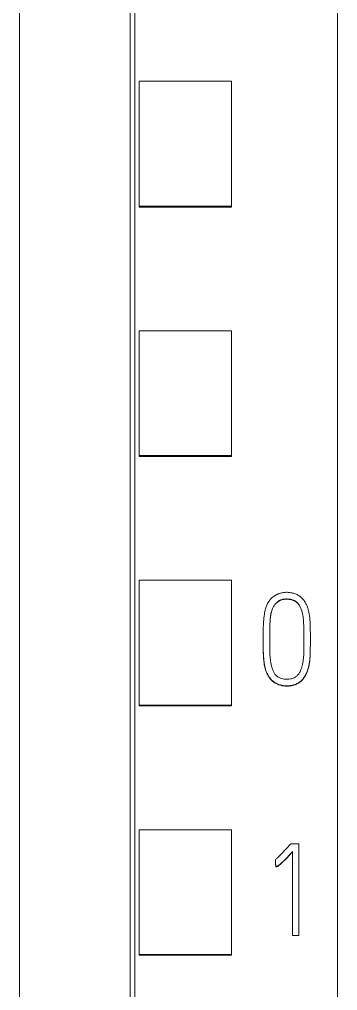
# Model space of a CAD drawing. Header units: millimetres. Extents: x 4137 to 6698, y 1400 to 3585.
# Drawn here: x 5278.55 to 5285.45, y 3293.96 to 3314.99 of the extents above; entities that cross this region are included whole.
import ezdxf

# ---------------------------------------------------------------- set-up
doc = ezdxf.new("R2010")
doc.units = ezdxf.units.MM
doc.layers.add('000-PI-Oprema', color=30, linetype='Continuous', lineweight=5)

msp = doc.modelspace()

# ---------------------------------------------------------------- linework, layer by layer
at = {"layer": '000-PI-Oprema', "color": 0, "linetype": 'ByBlock', "lineweight": 0}
for p, q in [((5285.448, 3360.459), (5285.448, 3247.041)), ((5281.048, 3249.363), (5281.048, 3358.178)), ((5281.148, 3310.949), (5281.148, 3313.651)), ((5281.148, 3313.651), (5283.148, 3313.651)), ((5283.148, 3310.949), (5283.148, 3313.651)), ((5281.148, 3310.949), (5283.148, 3310.949)), ((5281.148, 3310.928), (5281.148, 3310.949)), ((5281.148, 3310.928), (5283.148, 3310.928)), ((5283.148, 3310.928), (5283.148, 3310.949)), ((5281.148, 3305.547), (5281.148, 3308.249)), ((5281.148, 3308.249), (5283.148, 3308.249)), ((5283.148, 3305.547), (5283.148, 3308.249)), ((5281.148, 3305.528), (5281.148, 3305.547)), ((5281.148, 3305.547), (5283.148, 3305.547)), ((5281.148, 3305.528), (5283.148, 3305.528)), ((5283.148, 3305.528), (5283.148, 3305.547)), ((5281.148, 3300.146), (5281.148, 3302.847)), ((5281.148, 3302.847), (5283.148, 3302.847)), ((5283.148, 3300.146), (5283.148, 3302.847)), ((5283.833, 3301.586), (5283.833, 3301.58)), ((5284.857, 3301.538), (5284.857, 3301.544)), ((5281.148, 3300.128), (5281.148, 3300.146)), ((5281.148, 3300.146), (5283.148, 3300.146)), ((5281.148, 3300.128), (5283.148, 3300.128)), ((5283.148, 3300.128), (5283.148, 3300.146)), ((5281.148, 3294.744), (5281.148, 3297.445)), ((5281.148, 3297.445), (5283.148, 3297.445)), ((5283.148, 3294.744), (5283.148, 3297.445)), ((5284.609, 3297.144), (5284.434, 3297.144)), ((5284.609, 3295.155), (5284.609, 3297.144)), ((5284.47, 3296.972), (5284.47, 3295.155)), ((5284.098, 3296.798), (5284.098, 3296.792)), ((5284.107, 3296.651), (5284.107, 3296.645)), ((5284.47, 3295.155), (5284.609, 3295.155)), ((5281.148, 3294.728), (5281.148, 3294.744)), ((5281.148, 3294.744), (5283.148, 3294.744)), ((5281.148, 3294.728), (5283.148, 3294.728)), ((5283.148, 3294.728), (5283.148, 3294.744))]:
    msp.add_line(p, q, dxfattribs=at)
for points, knots in [([(5280.948, 3249.078), (5280.948, 3252.418), (5280.948, 3260.383), (5280.948, 3273.023), (5280.948, 3288.509), (5280.948, 3302.803), (5280.948, 3317.013), (5280.948, 3331.58), (5280.948, 3345.75), (5280.948, 3355.32), (5280.948, 3358.364)], [0, 0, 0, 0, 0.091483, 0.21812, 0.346206, 0.515858, 0.610111, 0.736264, 0.916066, 1, 1, 1, 1]), ([(5278.548, 3355.298), (5278.548, 3353.275), (5278.548, 3344.726), (5278.548, 3331.58), (5278.548, 3317.013), (5278.548, 3302.803), (5278.548, 3288.509), (5278.548, 3273.023), (5278.548, 3260.265), (5278.548, 3251.383), (5278.548, 3247.126), (5278.548, 3246.328)], [0, 0, 0, 0, 0.055935, 0.236292, 0.362833, 0.457376, 0.627551, 0.756032, 0.883059, 0.978086, 1, 1, 1, 1]), ([(5284.174, 3302.557), (5284.2, 3302.567), (5284.226, 3302.574), (5284.278, 3302.583), (5284.305, 3302.586), (5284.359, 3302.587), (5284.386, 3302.585), (5284.439, 3302.578), (5284.466, 3302.572), (5284.505, 3302.561), (5284.518, 3302.556), (5284.543, 3302.547), (5284.568, 3302.536), (5284.591, 3302.524), (5284.609, 3302.513), (5284.614, 3302.51), (5284.626, 3302.502), (5284.631, 3302.498), (5284.658, 3302.478), (5284.677, 3302.459), (5284.704, 3302.429), (5284.712, 3302.419), (5284.728, 3302.397), (5284.735, 3302.385), (5284.756, 3302.351), (5284.768, 3302.327), (5284.79, 3302.278), (5284.799, 3302.253), (5284.811, 3302.214), (5284.814, 3302.201), (5284.821, 3302.175), (5284.83, 3302.136), (5284.845, 3302.044), (5284.85, 3301.965), (5284.854, 3301.86), (5284.855, 3301.807), (5284.857, 3301.701), (5284.857, 3301.648), (5284.857, 3301.542), (5284.857, 3301.435), (5284.855, 3301.33), (5284.852, 3301.224), (5284.85, 3301.171), (5284.839, 3301.066), (5284.83, 3301.013), (5284.813, 3300.948), (5284.809, 3300.935), (5284.801, 3300.909), (5284.797, 3300.896), (5284.783, 3300.858), (5284.772, 3300.834), (5284.754, 3300.798), (5284.747, 3300.786), (5284.733, 3300.763), (5284.726, 3300.751), (5284.702, 3300.718), (5284.685, 3300.698), (5284.656, 3300.67), (5284.646, 3300.661), (5284.63, 3300.649), (5284.624, 3300.645), (5284.613, 3300.637), (5284.607, 3300.633), (5284.579, 3300.615), (5284.554, 3300.604), (5284.517, 3300.589), (5284.504, 3300.585), (5284.477, 3300.578), (5284.464, 3300.575), (5284.424, 3300.567), (5284.398, 3300.564), (5284.357, 3300.562), (5284.344, 3300.562), (5284.316, 3300.563), (5284.303, 3300.564), (5284.263, 3300.569), (5284.236, 3300.573), (5284.197, 3300.584), (5284.184, 3300.588), (5284.159, 3300.597), (5284.146, 3300.602), (5284.109, 3300.619), (5284.086, 3300.633), (5284.053, 3300.657), (5284.042, 3300.665), (5284.022, 3300.683), (5284.012, 3300.693), (5283.985, 3300.723), (5283.969, 3300.744), (5283.947, 3300.779), (5283.94, 3300.79), (5283.927, 3300.814), (5283.921, 3300.826), (5283.904, 3300.863), (5283.895, 3300.888), (5283.883, 3300.927), (5283.879, 3300.94), (5283.872, 3300.966), (5283.869, 3300.979), (5283.861, 3301.019), (5283.857, 3301.045), (5283.839, 3301.178), (5283.836, 3301.285), (5283.834, 3301.446), (5283.833, 3301.499), (5283.833, 3301.607), (5283.833, 3301.66), (5283.834, 3301.767), (5283.836, 3301.821), (5283.84, 3301.927), (5283.844, 3301.981), (5283.855, 3302.087), (5283.862, 3302.139), (5283.88, 3302.218), (5283.887, 3302.244), (5283.901, 3302.282), (5283.906, 3302.295), (5283.917, 3302.321), (5283.923, 3302.333), (5283.943, 3302.369), (5283.958, 3302.392), (5283.984, 3302.424), (5283.993, 3302.434), (5284.013, 3302.454), (5284.022, 3302.464), (5284.053, 3302.491), (5284.076, 3302.507), (5284.111, 3302.528), (5284.123, 3302.535), (5284.142, 3302.544), (5284.152, 3302.548), (5284.163, 3302.553), (5284.168, 3302.555), (5284.171, 3302.556), (5284.172, 3302.557), (5284.174, 3302.557)], [0, 0, 0, 0, 0.015625, 0.015625, 0.03125, 0.03125, 0.046875, 0.046875, 0.0625, 0.0625, 0.070312, 0.070312, 0.078125, 0.085937, 0.085937, 0.089844, 0.089844, 0.09375, 0.09375, 0.109375, 0.109375, 0.117187, 0.117187, 0.125, 0.125, 0.140625, 0.140625, 0.15625, 0.15625, 0.164062, 0.164062, 0.171875, 0.1875, 0.21875, 0.21875, 0.25, 0.25, 0.28125, 0.28125, 0.3125, 0.34375, 0.34375, 0.375, 0.375, 0.40625, 0.40625, 0.414062, 0.414062, 0.421875, 0.421875, 0.4375, 0.4375, 0.445312, 0.445312, 0.453125, 0.453125, 0.46875, 0.46875, 0.476562, 0.476562, 0.480469, 0.480469, 0.484375, 0.484375, 0.5, 0.5, 0.507812, 0.507812, 0.515625, 0.515625, 0.53125, 0.53125, 0.539062, 0.539062, 0.546875, 0.546875, 0.5625, 0.5625, 0.570312, 0.570312, 0.578125, 0.578125, 0.59375, 0.59375, 0.601562, 0.601562, 0.609375, 0.609375, 0.625, 0.625, 0.632812, 0.632812, 0.640625, 0.640625, 0.65625, 0.65625, 0.664062, 0.664062, 0.671875, 0.671875, 0.6875, 0.6875, 0.75, 0.75, 0.78125, 0.78125, 0.8125, 0.8125, 0.84375, 0.84375, 0.875, 0.875, 0.90625, 0.90625, 0.921875, 0.921875, 0.929687, 0.929687, 0.9375, 0.9375, 0.953125, 0.953125, 0.960937, 0.960937, 0.96875, 0.96875, 0.984375, 0.984375, 0.992187, 0.992187, 0.996094, 0.998047, 0.999023, 0.999023, 1, 1, 1, 1]), ([(5284.517, 3302.405), (5284.537, 3302.394), (5284.555, 3302.38), (5284.587, 3302.349), (5284.601, 3302.331), (5284.626, 3302.294), (5284.637, 3302.275), (5284.656, 3302.234), (5284.665, 3302.213), (5284.686, 3302.15), (5284.695, 3302.106), (5284.703, 3302.04), (5284.705, 3302.018), (5284.708, 3301.973), (5284.71, 3301.951), (5284.715, 3301.839), (5284.717, 3301.75), (5284.719, 3301.571), (5284.718, 3301.481), (5284.717, 3301.347), (5284.716, 3301.28), (5284.712, 3301.213), (5284.708, 3301.169), (5284.706, 3301.146), (5284.698, 3301.08), (5284.69, 3301.036), (5284.673, 3300.972), (5284.667, 3300.95), (5284.655, 3300.919), (5284.651, 3300.908), (5284.642, 3300.887), (5284.633, 3300.867), (5284.622, 3300.848), (5284.61, 3300.829), (5284.603, 3300.82), (5284.582, 3300.793), (5284.566, 3300.777), (5284.539, 3300.757), (5284.53, 3300.751), (5284.51, 3300.74), (5284.5, 3300.735), (5284.479, 3300.727), (5284.469, 3300.723), (5284.447, 3300.716), (5284.436, 3300.714), (5284.403, 3300.707), (5284.381, 3300.704), (5284.347, 3300.703), (5284.336, 3300.703), (5284.314, 3300.705), (5284.302, 3300.706), (5284.269, 3300.71), (5284.247, 3300.715), (5284.215, 3300.725), (5284.205, 3300.729), (5284.184, 3300.738), (5284.164, 3300.748), (5284.146, 3300.761), (5284.132, 3300.772), (5284.128, 3300.775), (5284.12, 3300.783), (5284.116, 3300.787), (5284.104, 3300.799), (5284.097, 3300.807), (5284.083, 3300.825), (5284.077, 3300.835), (5284.06, 3300.864), (5284.051, 3300.884), (5284.034, 3300.926), (5284.027, 3300.947), (5284.018, 3300.979), (5284.015, 3300.99), (5284.009, 3301.012), (5284.002, 3301.044), (5283.997, 3301.077), (5283.987, 3301.143), (5283.984, 3301.186), (5283.976, 3301.318), (5283.975, 3301.406), (5283.975, 3301.539), (5283.975, 3301.583), (5283.975, 3301.671), (5283.976, 3301.803), (5283.98, 3301.936), (5283.991, 3302.045), (5283.994, 3302.067), (5284, 3302.111), (5284.004, 3302.133), (5284.012, 3302.165), (5284.015, 3302.176), (5284.021, 3302.197), (5284.025, 3302.207), (5284.037, 3302.238), (5284.046, 3302.258), (5284.062, 3302.287), (5284.068, 3302.296), (5284.08, 3302.314), (5284.087, 3302.323), (5284.108, 3302.349), (5284.123, 3302.365), (5284.149, 3302.386), (5284.158, 3302.392), (5284.176, 3302.404), (5284.186, 3302.41), (5284.216, 3302.424), (5284.237, 3302.431), (5284.28, 3302.44), (5284.302, 3302.442), (5284.346, 3302.443), (5284.368, 3302.442), (5284.412, 3302.438), (5284.434, 3302.434), (5284.466, 3302.426), (5284.476, 3302.423), (5284.492, 3302.417), (5284.497, 3302.414), (5284.505, 3302.411), (5284.507, 3302.41), (5284.512, 3302.407), (5284.515, 3302.406), (5284.517, 3302.405)], [0, 0, 0, 0, 0.015625, 0.015625, 0.03125, 0.03125, 0.046875, 0.046875, 0.0625, 0.0625, 0.09375, 0.09375, 0.109375, 0.109375, 0.125, 0.125, 0.1875, 0.1875, 0.25, 0.25, 0.28125, 0.296875, 0.296875, 0.3125, 0.3125, 0.34375, 0.34375, 0.359375, 0.359375, 0.367187, 0.367187, 0.375, 0.382812, 0.382812, 0.390625, 0.390625, 0.40625, 0.40625, 0.414062, 0.414062, 0.421875, 0.421875, 0.429687, 0.429687, 0.4375, 0.4375, 0.453125, 0.453125, 0.460937, 0.460937, 0.46875, 0.46875, 0.484375, 0.484375, 0.492187, 0.492187, 0.5, 0.507812, 0.507812, 0.511719, 0.511719, 0.515625, 0.515625, 0.523437, 0.523437, 0.53125, 0.53125, 0.546875, 0.546875, 0.5625, 0.5625, 0.570312, 0.570312, 0.578125, 0.59375, 0.59375, 0.625, 0.625, 0.6875, 0.6875, 0.71875, 0.71875, 0.75, 0.8125, 0.8125, 0.828125, 0.828125, 0.84375, 0.84375, 0.851562, 0.851562, 0.859375, 0.859375, 0.875, 0.875, 0.882812, 0.882812, 0.890625, 0.890625, 0.90625, 0.90625, 0.914062, 0.914062, 0.921875, 0.921875, 0.9375, 0.9375, 0.953125, 0.953125, 0.96875, 0.96875, 0.984375, 0.984375, 0.992188, 0.992188, 0.996094, 0.996094, 0.998047, 0.998047, 1, 1, 1, 1]), ([(5284.517, 3302.398), (5284.497, 3302.409), (5284.476, 3302.417), (5284.444, 3302.425), (5284.433, 3302.428), (5284.411, 3302.431), (5284.4, 3302.433), (5284.366, 3302.436), (5284.344, 3302.437), (5284.3, 3302.436), (5284.278, 3302.433), (5284.245, 3302.426), (5284.234, 3302.423), (5284.212, 3302.416), (5284.202, 3302.411), (5284.182, 3302.401), (5284.172, 3302.396), (5284.154, 3302.383), (5284.145, 3302.376), (5284.128, 3302.362), (5284.119, 3302.354), (5284.104, 3302.337), (5284.097, 3302.329), (5284.076, 3302.302), (5284.063, 3302.284), (5284.047, 3302.254), (5284.043, 3302.244), (5284.034, 3302.224), (5284.029, 3302.213), (5284.018, 3302.181), (5284.012, 3302.16), (5283.997, 3302.095), (5283.992, 3302.051), (5283.984, 3301.962), (5283.981, 3301.917), (5283.977, 3301.828), (5283.976, 3301.784), (5283.975, 3301.695), (5283.975, 3301.65), (5283.975, 3301.567), (5283.975, 3301.529), (5283.975, 3301.49)], [0, 0, 0, 0, 0.050692, 0.050692, 0.076038, 0.076038, 0.101384, 0.101384, 0.152076, 0.152076, 0.202768, 0.202768, 0.228114, 0.228114, 0.25346, 0.25346, 0.278806, 0.278806, 0.304152, 0.304152, 0.329498, 0.329498, 0.354844, 0.354844, 0.405536, 0.405536, 0.430882, 0.430882, 0.456228, 0.456228, 0.506919, 0.506919, 0.608303, 0.608303, 0.709687, 0.709687, 0.811071, 0.811071, 0.912455, 0.912455, 1, 1, 1, 1]), ([(5284.718, 3301.586), (5284.718, 3301.612), (5284.718, 3301.638), (5284.717, 3301.752), (5284.715, 3301.84), (5284.708, 3301.973), (5284.706, 3302.017), (5284.694, 3302.103), (5284.685, 3302.146), (5284.667, 3302.198), (5284.663, 3302.209), (5284.655, 3302.229), (5284.651, 3302.24), (5284.636, 3302.27), (5284.625, 3302.289), (5284.606, 3302.317), (5284.6, 3302.326), (5284.586, 3302.343), (5284.571, 3302.359), (5284.554, 3302.374), (5284.541, 3302.384), (5284.536, 3302.387), (5284.527, 3302.393), (5284.522, 3302.396), (5284.517, 3302.398)], [0, 0, 0, 0, 0.088977, 0.088977, 0.392651, 0.392651, 0.544488, 0.544488, 0.696326, 0.696326, 0.734285, 0.734285, 0.772244, 0.772244, 0.848163, 0.848163, 0.886122, 0.886122, 0.924081, 0.962041, 0.962041, 0.98102, 0.98102, 1, 1, 1, 1]), ([(5283.833, 3301.58), (5283.833, 3301.516), (5283.833, 3301.452), (5283.835, 3301.335), (5283.836, 3301.281), (5283.84, 3301.2), (5283.842, 3301.174), (5283.846, 3301.12), (5283.849, 3301.093), (5283.86, 3301.013), (5283.87, 3300.96), (5283.89, 3300.896), (5283.895, 3300.883), (5283.904, 3300.858), (5283.91, 3300.845), (5283.926, 3300.809), (5283.939, 3300.785), (5283.96, 3300.751), (5283.968, 3300.74), (5283.984, 3300.719), (5283.993, 3300.708), (5284.02, 3300.678), (5284.04, 3300.66), (5284.072, 3300.636), (5284.084, 3300.629), (5284.107, 3300.615), (5284.119, 3300.609), (5284.156, 3300.591), (5284.181, 3300.582), (5284.22, 3300.571), (5284.234, 3300.568), (5284.26, 3300.563), (5284.273, 3300.561), (5284.314, 3300.557), (5284.341, 3300.556), (5284.381, 3300.557), (5284.395, 3300.558), (5284.422, 3300.561), (5284.435, 3300.563), (5284.474, 3300.57), (5284.5, 3300.577), (5284.538, 3300.591), (5284.551, 3300.597), (5284.575, 3300.608), (5284.587, 3300.615), (5284.622, 3300.636), (5284.643, 3300.652), (5284.683, 3300.689), (5284.7, 3300.71), (5284.724, 3300.743), (5284.732, 3300.754), (5284.746, 3300.777), (5284.752, 3300.789), (5284.771, 3300.825), (5284.782, 3300.85), (5284.8, 3300.9), (5284.809, 3300.925), (5284.822, 3300.977), (5284.828, 3301.004), (5284.838, 3301.057), (5284.848, 3301.137), (5284.852, 3301.217), (5284.855, 3301.323), (5284.857, 3301.413), (5284.857, 3301.502), (5284.857, 3301.538)], [0, 0, 0, 0, 0.074801, 0.074801, 0.137845, 0.137845, 0.169367, 0.169367, 0.200889, 0.200889, 0.263933, 0.263933, 0.279694, 0.279694, 0.295455, 0.295455, 0.326976, 0.326976, 0.342737, 0.342737, 0.358498, 0.358498, 0.39002, 0.39002, 0.405781, 0.405781, 0.421542, 0.421542, 0.453064, 0.453064, 0.468825, 0.468825, 0.484586, 0.484586, 0.516108, 0.516108, 0.531869, 0.531869, 0.54763, 0.54763, 0.579151, 0.579151, 0.594912, 0.594912, 0.610673, 0.610673, 0.642195, 0.642195, 0.673717, 0.673717, 0.689478, 0.689478, 0.705239, 0.705239, 0.736761, 0.736761, 0.768283, 0.768283, 0.799805, 0.799805, 0.831326, 0.89437, 0.89437, 0.957414, 1, 1, 1, 1]), ([(5284.434, 3297.144), (5284.407, 3297.114), (5284.38, 3297.084), (5284.326, 3297.025), (5284.299, 3296.995), (5284.257, 3296.952), (5284.243, 3296.937), (5284.216, 3296.908), (5284.202, 3296.893), (5284.173, 3296.865), (5284.158, 3296.851), (5284.129, 3296.825), (5284.113, 3296.811), (5284.098, 3296.798)], [0, 0, 0, 0, 0.25, 0.25, 0.5, 0.5, 0.625, 0.625, 0.75, 0.75, 0.875, 0.875, 1, 1, 1, 1]), ([(5284.107, 3296.651), (5284.112, 3296.651), (5284.117, 3296.652), (5284.127, 3296.654), (5284.132, 3296.655), (5284.142, 3296.659), (5284.146, 3296.661), (5284.155, 3296.666), (5284.16, 3296.669), (5284.172, 3296.678), (5284.18, 3296.684), (5284.196, 3296.697), (5284.204, 3296.704), (5284.227, 3296.724), (5284.242, 3296.738), (5284.271, 3296.766), (5284.286, 3296.78), (5284.329, 3296.824), (5284.358, 3296.853), (5284.414, 3296.913), (5284.442, 3296.942), (5284.47, 3296.972)], [0, 0, 0, 0, 0.03125, 0.03125, 0.0625, 0.0625, 0.09375, 0.09375, 0.125, 0.125, 0.1875, 0.1875, 0.25, 0.25, 0.375, 0.375, 0.5, 0.5, 0.75, 0.75, 1, 1, 1, 1]), ([(5284.47, 3296.966), (5284.442, 3296.936), (5284.414, 3296.906), (5284.358, 3296.847), (5284.329, 3296.818), (5284.286, 3296.774), (5284.271, 3296.76), (5284.242, 3296.731), (5284.227, 3296.717), (5284.204, 3296.697), (5284.196, 3296.691), (5284.18, 3296.678), (5284.172, 3296.671), (5284.159, 3296.663), (5284.155, 3296.66), (5284.146, 3296.655), (5284.142, 3296.653), (5284.132, 3296.649), (5284.127, 3296.648), (5284.117, 3296.646), (5284.112, 3296.645), (5284.107, 3296.645)], [0, 0, 0, 0, 0.25, 0.25, 0.5, 0.5, 0.625, 0.625, 0.75, 0.75, 0.8125, 0.8125, 0.875, 0.875, 0.90625, 0.90625, 0.9375, 0.9375, 0.96875, 0.96875, 1, 1, 1, 1])]:
    msp.add_open_spline(points, degree=3, knots=knots, dxfattribs=at)
for points, weights in [([(5284.098, 3296.798), (5284.102, 3296.725), (5284.107, 3296.651)], [0.499999983687, 0.500000016313, 0.499999983687]), ([(5284.107, 3296.645), (5284.102, 3296.719), (5284.098, 3296.792)], [0.499999980934, 0.500000019066, 0.499999980934])]:
    msp.add_rational_spline(points, weights, degree=2, dxfattribs=at)

doc.saveas('drawing.dxf')
